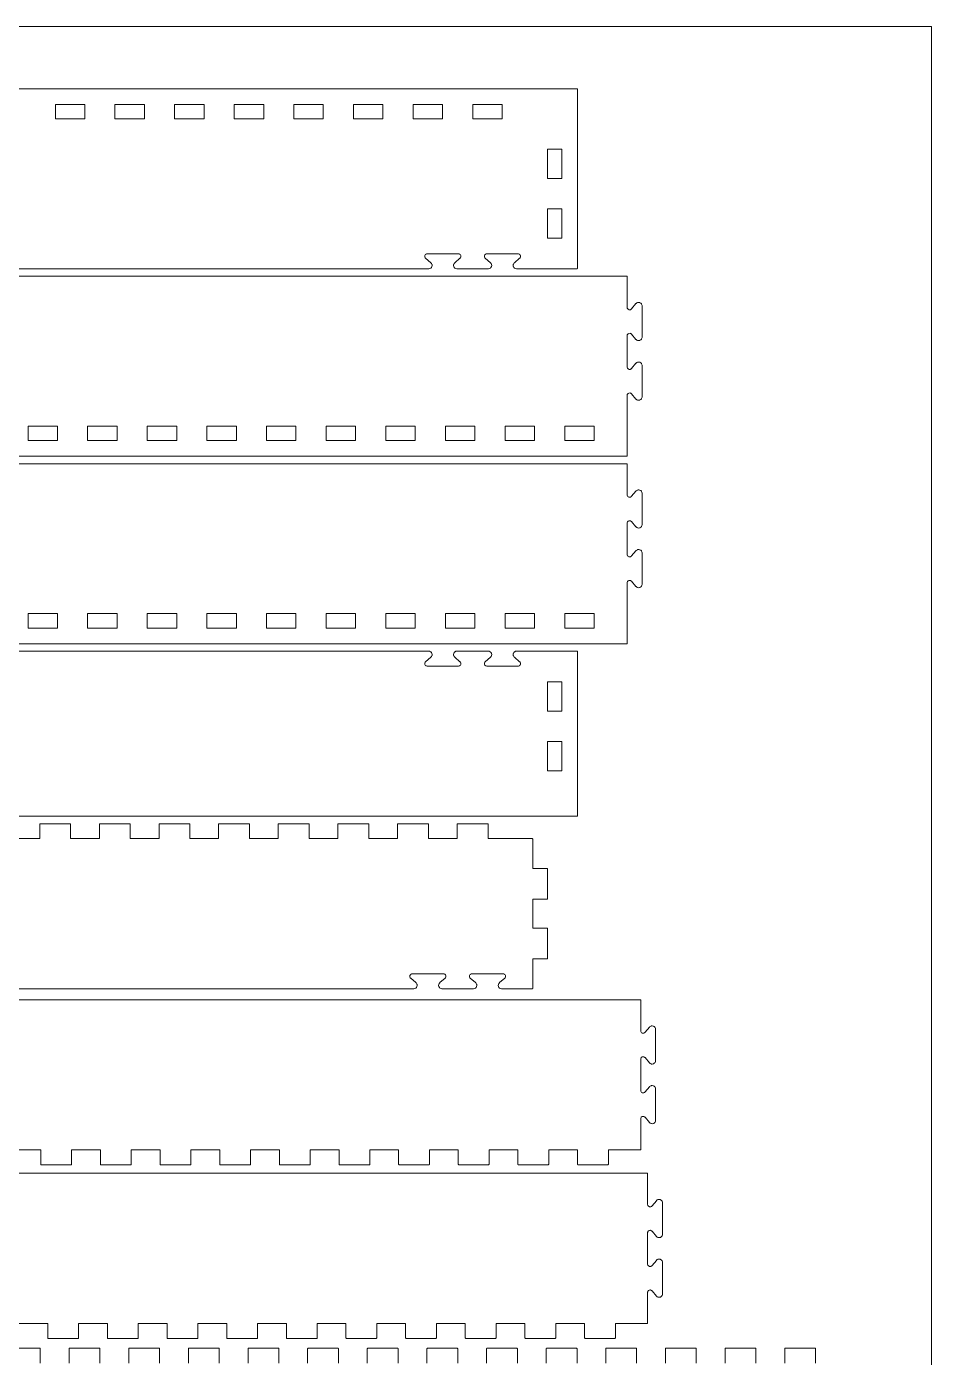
# Model space of a CAD drawing. Header units: millimetres. Extents: x -277 to 488, y -615 to 318.
# Drawn here: x 305.6 to 487.6, y -2.7 to 265 of the extents above; entities that cross this region are included whole.
import ezdxf

# ---------------------------------------------------------------- set-up
doc = ezdxf.new("R2010")
doc.units = ezdxf.units.MM
doc.header["$MEASUREMENT"] = 0
doc.layers.add('Layer 1', color=7, linetype='Continuous')

# ---------------------------------------------------------------- blocks, each defined once
blk = doc.blocks.new('block 49')
at = {"layer": 'Layer 1', "lineweight": 0}
for points in [[(464.34, -3.81), (464.34, -0.91), (464.34, -0.89), (464.31, -0.84), (464.25, -0.81), (464.23, -0.81), (458.23, -0.81), (458.22, -0.81), (458.16, -0.84), (458.14, -0.89), (458.14, -0.91), (458.14, -3.81)], [(452.34, -3.81), (452.34, -0.91), (452.34, -0.89), (452.31, -0.84), (452.25, -0.81), (452.24, -0.81), (446.24, -0.81), (446.22, -0.81), (446.17, -0.84), (446.14, -0.89), (446.14, -0.91), (446.14, -3.81)], [(440.34, -3.81), (440.34, -0.91), (440.34, -0.89), (440.31, -0.84), (440.25, -0.81), (440.24, -0.81), (434.24, -0.81), (434.22, -0.81), (434.16, -0.84), (434.14, -0.89), (434.14, -0.91), (434.14, -3.81)], [(428.34, -3.81), (428.34, -0.91), (428.34, -0.89), (428.31, -0.84), (428.25, -0.81), (428.24, -0.81), (422.24, -0.81), (422.22, -0.81), (422.16, -0.84), (422.14, -0.89), (422.14, -0.91), (422.14, -3.81)], [(416.34, -3.81), (416.34, -0.91), (416.34, -0.89), (416.31, -0.84), (416.25, -0.81), (416.24, -0.81), (410.24, -0.81), (410.22, -0.81), (410.17, -0.84), (410.14, -0.89), (410.14, -0.91), (410.14, -3.81)], [(404.34, -3.81), (404.34, -0.91), (404.34, -0.89), (404.31, -0.84), (404.25, -0.81), (404.24, -0.81), (398.24, -0.81), (398.22, -0.81), (398.17, -0.84), (398.14, -0.89), (398.14, -0.91), (398.14, -3.81)], [(392.34, -3.81), (392.34, -0.91), (392.34, -0.89), (392.31, -0.84), (392.25, -0.81), (392.24, -0.81), (386.24, -0.81), (386.22, -0.81), (386.16, -0.84), (386.14, -0.89), (386.14, -0.91), (386.14, -3.81)], [(380.34, -3.81), (380.34, -0.91), (380.34, -0.89), (380.31, -0.84), (380.25, -0.81), (380.24, -0.81), (374.24, -0.81), (374.22, -0.81), (374.17, -0.84), (374.14, -0.89), (374.14, -0.91), (374.14, -3.81)], [(368.34, -3.81), (368.34, -0.91), (368.34, -0.89), (368.31, -0.84), (368.25, -0.81), (368.24, -0.81), (362.24, -0.81), (362.22, -0.81), (362.16, -0.84), (362.13, -0.89), (362.13, -0.91), (362.13, -3.81)], [(356.34, -3.81), (356.34, -0.91), (356.34, -0.89), (356.31, -0.84), (356.25, -0.81), (356.24, -0.81), (350.24, -0.81), (350.22, -0.81), (350.16, -0.84), (350.14, -0.89), (350.14, -0.91), (350.14, -3.81)], [(344.33, -3.81), (344.33, -0.91), (344.33, -0.89), (344.31, -0.84), (344.25, -0.81), (344.24, -0.81), (338.24, -0.81), (338.22, -0.81), (338.17, -0.84), (338.14, -0.89), (338.14, -0.91), (338.14, -3.81)], [(332.34, -3.81), (332.34, -0.91), (332.34, -0.89), (332.31, -0.84), (332.25, -0.81), (332.24, -0.81), (326.24, -0.81), (326.22, -0.81), (326.16, -0.84), (326.13, -0.89), (326.13, -0.91), (326.13, -3.81)], [(320.34, -3.81), (320.34, -0.91), (320.34, -0.89), (320.31, -0.84), (320.25, -0.81), (320.24, -0.81), (314.24, -0.81), (314.22, -0.81), (314.16, -0.84), (314.14, -0.89), (314.14, -0.91), (314.14, -3.81)], [(308.33, -3.81), (308.33, -0.91), (308.33, -0.89), (308.31, -0.84), (308.25, -0.81), (308.24, -0.81), (302.24, -0.81)]]:
    blk.add_lwpolyline(points, dxfattribs=at)
blk = doc.blocks.new('block 298')
at = {"layer": 'Layer 1', "lineweight": 0}
blk.add_lwpolyline([(149.33, 71.48), (377.33, 71.48), (383.47, 71.48), (383.52, 71.48), (383.68, 71.51), (383.84, 71.58), (383.87, 71.61), (383.9, 71.63), (384.03, 71.75), (384.12, 71.91), (384.13, 71.94), (384.14, 71.97), (384.17, 72.15), (384.16, 72.33), (384.15, 72.36), (384.14, 72.4), (384.06, 72.55), (383.95, 72.69), (383.92, 72.72), (382.87, 73.6), (382.85, 73.61), (382.77, 73.71), (382.72, 73.83), (382.71, 73.85), (382.7, 73.87), (382.71, 74.13), (382.72, 74.15), (382.73, 74.17), (382.8, 74.28), (382.89, 74.38), (382.91, 74.39), (382.93, 74.4), (383.04, 74.46), (383.16, 74.48), (383.19, 74.48), (389.47, 74.48), (389.51, 74.48), (389.62, 74.46), (389.74, 74.4), (389.76, 74.39), (389.78, 74.38), (389.87, 74.28), (389.93, 74.17), (389.94, 74.15), (389.95, 74.13), (389.96, 73.87), (389.96, 73.85), (389.95, 73.83), (389.89, 73.71), (389.81, 73.61), (389.79, 73.6), (388.74, 72.72), (388.72, 72.69), (388.6, 72.55), (388.53, 72.4), (388.52, 72.36), (388.51, 72.33), (388.49, 72.15), (388.52, 71.97), (388.54, 71.94), (388.55, 71.91), (388.64, 71.75), (388.76, 71.63), (388.79, 71.61), (388.82, 71.58), (388.98, 71.51), (389.14, 71.48), (389.19, 71.48), (395.47, 71.48), (395.52, 71.48), (395.68, 71.51), (395.84, 71.58), (395.87, 71.61), (395.9, 71.63), (396.03, 71.75), (396.12, 71.91), (396.13, 71.94), (396.14, 71.97), (396.17, 72.15), (396.16, 72.33), (396.15, 72.36), (396.14, 72.4), (396.06, 72.55), (395.95, 72.69), (395.92, 72.72), (394.87, 73.6), (394.85, 73.61), (394.77, 73.71), (394.72, 73.83), (394.71, 73.85), (394.7, 73.87), (394.71, 74.13), (394.72, 74.15), (394.73, 74.17), (394.8, 74.28), (394.89, 74.38), (394.91, 74.39), (394.93, 74.4), (395.04, 74.46), (395.16, 74.48), (395.19, 74.48), (401.47, 74.48), (401.51, 74.48), (401.62, 74.46), (401.74, 74.4), (401.76, 74.39), (401.78, 74.38), (401.87, 74.28), (401.93, 74.17), (401.94, 74.15), (401.95, 74.13), (401.96, 73.87), (401.96, 73.85), (401.95, 73.83), (401.89, 73.71), (401.81, 73.61), (401.79, 73.6), (400.74, 72.72), (400.72, 72.69), (400.6, 72.55), (400.53, 72.4), (400.52, 72.36), (400.51, 72.33), (400.49, 72.15), (400.52, 71.97), (400.54, 71.94), (400.55, 71.91), (400.64, 71.75), (400.76, 71.63), (400.79, 71.61), (400.82, 71.58), (400.98, 71.51), (401.14, 71.48), (401.19, 71.48), (407.33, 71.48), (407.35, 71.48), (407.4, 71.51), (407.43, 71.56), (407.43, 71.58), (407.43, 77.48), (410.33, 77.48), (410.35, 77.48), (410.4, 77.51), (410.43, 77.56), (410.43, 77.58), (410.43, 83.58), (410.43, 83.6), (410.4, 83.65), (410.35, 83.68), (410.33, 83.68), (407.43, 83.68), (407.43, 89.48), (410.33, 89.48), (410.35, 89.48), (410.4, 89.51), (410.43, 89.56), (410.43, 89.58), (410.43, 95.58), (410.43, 95.6), (410.4, 95.65), (410.35, 95.68), (410.33, 95.68), (407.43, 95.68), (407.43, 101.58), (407.43, 101.6), (407.4, 101.65), (407.35, 101.68), (407.33, 101.68), (398.43, 101.68), (398.43, 104.58), (398.43, 104.6), (398.4, 104.65), (398.35, 104.68), (398.33, 104.68), (392.33, 104.68), (392.32, 104.68), (392.26, 104.65), (392.23, 104.6), (392.23, 104.58), (392.23, 101.68), (386.43, 101.68), (386.43, 104.58), (386.43, 104.6), (386.4, 104.65), (386.35, 104.68), (386.33, 104.68), (380.33, 104.68), (380.32, 104.68), (380.26, 104.65), (380.23, 104.6), (380.23, 104.58), (380.23, 101.68), (374.43, 101.68), (374.43, 104.58), (374.43, 104.6), (374.4, 104.65), (374.35, 104.68), (374.33, 104.68), (368.33, 104.68), (368.32, 104.68), (368.26, 104.65), (368.23, 104.6), (368.23, 104.58), (368.23, 101.68), (362.43, 101.68), (362.43, 104.58), (362.43, 104.6), (362.4, 104.65), (362.35, 104.68), (362.33, 104.68), (356.33, 104.68), (356.32, 104.68), (356.26, 104.65), (356.23, 104.6), (356.23, 104.58), (356.23, 101.68), (350.43, 101.68), (350.43, 104.58), (350.43, 104.6), (350.4, 104.65), (350.35, 104.68), (350.33, 104.68), (344.33, 104.68), (344.32, 104.68), (344.26, 104.65), (344.23, 104.6), (344.23, 104.58), (344.23, 101.68), (338.43, 101.68), (338.43, 104.58), (338.43, 104.6), (338.4, 104.65), (338.35, 104.68), (338.33, 104.68), (332.33, 104.68), (332.32, 104.68), (332.26, 104.65), (332.23, 104.6), (332.23, 104.58), (332.23, 101.68), (326.43, 101.68), (326.43, 104.58), (326.43, 104.6), (326.4, 104.65), (326.35, 104.68), (326.33, 104.68), (320.33, 104.68), (320.32, 104.68), (320.26, 104.65), (320.23, 104.6), (320.23, 104.58), (320.23, 101.68), (314.43, 101.68), (314.43, 104.58), (314.43, 104.6), (314.4, 104.65), (314.35, 104.68), (314.33, 104.68), (308.33, 104.68), (308.32, 104.68), (308.26, 104.65), (308.23, 104.6), (308.23, 104.58), (308.23, 101.68), (302.43, 101.68)], dxfattribs=at)
blk = doc.blocks.new('block 299')
at = {"layer": 'Layer 1', "lineweight": 0}
blk.add_lwpolyline([(122.33, 106.18), (410.33, 106.18), (416.33, 106.18), (416.35, 106.18), (416.4, 106.21), (416.43, 106.26), (416.43, 106.28), (416.43, 109.28), (416.43, 139.28), (416.43, 139.3), (416.4, 139.35), (416.35, 139.38), (416.33, 139.38), (410.33, 139.38), (404.19, 139.38), (404.14, 139.38), (403.98, 139.35), (403.82, 139.27), (403.79, 139.25), (403.76, 139.23), (403.64, 139.11), (403.55, 138.95), (403.54, 138.92), (403.52, 138.89), (403.49, 138.71), (403.51, 138.54), (403.52, 138.5), (403.53, 138.46), (403.6, 138.31), (403.72, 138.17), (403.74, 138.14), (404.79, 137.26), (404.81, 137.25), (404.89, 137.15), (404.95, 137.04), (404.96, 137.01), (404.96, 136.99), (404.95, 136.73), (404.94, 136.71), (404.93, 136.69), (404.87, 136.58), (404.78, 136.49), (404.76, 136.47), (404.74, 136.46), (404.54, 136.38), (404.47, 136.38), (398.19, 136.38), (398.16, 136.38), (398.04, 136.4), (397.93, 136.46), (397.91, 136.47), (397.89, 136.49), (397.8, 136.58), (397.73, 136.69), (397.72, 136.71), (397.71, 136.73), (397.7, 136.99), (397.71, 137.01), (397.72, 137.04), (397.77, 137.15), (397.85, 137.25), (397.87, 137.26), (398.92, 138.14), (398.95, 138.17), (399.06, 138.31), (399.14, 138.46), (399.15, 138.5), (399.16, 138.54), (399.17, 138.71), (399.14, 138.89), (399.13, 138.92), (399.12, 138.95), (399.03, 139.11), (398.9, 139.23), (398.87, 139.25), (398.84, 139.27), (398.68, 139.35), (398.52, 139.38), (398.47, 139.38), (392.19, 139.38), (392.14, 139.38), (391.98, 139.35), (391.82, 139.27), (391.79, 139.25), (391.76, 139.23), (391.64, 139.11), (391.55, 138.95), (391.54, 138.92), (391.52, 138.89), (391.49, 138.71), (391.51, 138.54), (391.52, 138.5), (391.53, 138.46), (391.6, 138.31), (391.72, 138.17), (391.74, 138.14), (392.79, 137.26), (392.81, 137.25), (392.89, 137.15), (392.95, 137.04), (392.96, 137.01), (392.96, 136.99), (392.95, 136.73), (392.94, 136.71), (392.93, 136.69), (392.87, 136.58), (392.78, 136.49), (392.76, 136.47), (392.74, 136.46), (392.62, 136.4), (392.51, 136.38), (392.47, 136.38), (386.19, 136.38), (386.16, 136.38), (386.04, 136.4), (385.93, 136.46), (385.91, 136.47), (385.89, 136.49), (385.8, 136.58), (385.73, 136.69), (385.72, 136.71), (385.71, 136.73), (385.7, 136.99), (385.71, 137.01), (385.72, 137.04), (385.77, 137.15), (385.85, 137.25), (385.87, 137.26), (386.92, 138.14), (386.95, 138.17), (387.06, 138.31), (387.14, 138.46), (387.15, 138.5), (387.16, 138.54), (387.17, 138.71), (387.14, 138.89), (387.13, 138.92), (387.12, 138.95), (387.03, 139.11), (386.9, 139.23), (386.87, 139.25), (386.84, 139.27), (386.68, 139.35), (386.52, 139.38), (386.47, 139.38), (380.33, 139.38), (152.33, 139.38)], dxfattribs=at)
blk = doc.blocks.new('block 300')
at = {"layer": 'Layer 1', "lineweight": 0}
blk.add_lwpolyline([(413.29, 118.28), (413.29, 115.32), (410.37, 115.32), (410.37, 121.24), (413.29, 121.24), (413.29, 118.28)], dxfattribs=at)
blk = doc.blocks.new('block 301')
at = {"layer": 'Layer 1', "lineweight": 0}
blk.add_lwpolyline([(413.29, 130.28), (413.29, 127.32), (410.37, 127.32), (410.37, 133.24), (413.29, 133.24), (413.29, 130.28)], dxfattribs=at)
blk = doc.blocks.new('block 319')
at = {"layer": 'Layer 1', "lineweight": 0}
blk.add_lwpolyline([(308.83, 144.02), (305.87, 144.02), (305.87, 146.94), (311.79, 146.94), (311.79, 144.02), (308.83, 144.02)], dxfattribs=at)
blk = doc.blocks.new('block 320')
at = {"layer": 'Layer 1', "lineweight": 0}
blk.add_lwpolyline([(320.83, 144.02), (317.87, 144.02), (317.87, 146.94), (323.79, 146.94), (323.79, 144.02), (320.83, 144.02)], dxfattribs=at)
blk = doc.blocks.new('block 321')
at = {"layer": 'Layer 1', "lineweight": 0}
blk.add_lwpolyline([(332.83, 144.02), (329.87, 144.02), (329.87, 146.94), (335.79, 146.94), (335.79, 144.02), (332.83, 144.02)], dxfattribs=at)
blk = doc.blocks.new('block 322')
at = {"layer": 'Layer 1', "lineweight": 0}
blk.add_lwpolyline([(344.83, 144.02), (341.87, 144.02), (341.87, 146.94), (347.79, 146.94), (347.79, 144.02), (344.83, 144.02)], dxfattribs=at)
blk = doc.blocks.new('block 323')
at = {"layer": 'Layer 1', "lineweight": 0}
blk.add_lwpolyline([(356.83, 144.02), (353.87, 144.02), (353.87, 146.94), (359.79, 146.94), (359.79, 144.02), (356.83, 144.02)], dxfattribs=at)
blk = doc.blocks.new('block 324')
at = {"layer": 'Layer 1', "lineweight": 0}
blk.add_lwpolyline([(368.83, 144.02), (365.87, 144.02), (365.87, 146.94), (371.79, 146.94), (371.79, 144.02), (368.83, 144.02)], dxfattribs=at)
blk = doc.blocks.new('block 325')
at = {"layer": 'Layer 1', "lineweight": 0}
blk.add_lwpolyline([(380.83, 144.02), (377.87, 144.02), (377.87, 146.94), (383.79, 146.94), (383.79, 144.02), (380.83, 144.02)], dxfattribs=at)
blk = doc.blocks.new('block 326')
at = {"layer": 'Layer 1', "lineweight": 0}
blk.add_lwpolyline([(392.83, 144.02), (389.87, 144.02), (389.87, 146.94), (395.79, 146.94), (395.79, 144.02), (392.83, 144.02)], dxfattribs=at)
blk = doc.blocks.new('block 327')
at = {"layer": 'Layer 1', "lineweight": 0}
blk.add_lwpolyline([(404.83, 144.02), (401.87, 144.02), (401.87, 146.94), (407.79, 146.94), (407.79, 144.02), (404.83, 144.02)], dxfattribs=at)
blk = doc.blocks.new('block 328')
at = {"layer": 'Layer 1', "lineweight": 0}
blk.add_lwpolyline([(416.83, 144.02), (413.87, 144.02), (413.87, 146.94), (419.79, 146.94), (419.79, 144.02), (416.83, 144.02)], dxfattribs=at)
blk = doc.blocks.new('block 329')
at = {"layer": 'Layer 1', "lineweight": 0}
blk.add_lwpolyline([(119.33, 140.88), (426.33, 140.88), (426.35, 140.88), (426.4, 140.91), (426.43, 140.96), (426.43, 140.98), (426.43, 146.98), (426.43, 153.12), (426.43, 153.19), (426.51, 153.38), (426.52, 153.4), (426.54, 153.43), (426.63, 153.52), (426.74, 153.58), (426.76, 153.59), (426.79, 153.6), (427.04, 153.61), (427.06, 153.6), (427.09, 153.6), (427.2, 153.54), (427.3, 153.46), (427.32, 153.44), (428.2, 152.39), (428.22, 152.36), (428.36, 152.25), (428.52, 152.17), (428.55, 152.16), (428.59, 152.16), (428.76, 152.14), (428.94, 152.17), (428.97, 152.18), (429.01, 152.19), (429.16, 152.29), (429.29, 152.41), (429.31, 152.44), (429.33, 152.47), (429.4, 152.63), (429.43, 152.79), (429.43, 152.84), (429.43, 159.12), (429.43, 159.17), (429.4, 159.33), (429.33, 159.49), (429.31, 159.52), (429.29, 159.55), (429.16, 159.68), (429.01, 159.77), (428.97, 159.78), (428.94, 159.79), (428.76, 159.82), (428.59, 159.8), (428.55, 159.8), (428.52, 159.79), (428.36, 159.71), (428.22, 159.6), (428.2, 159.57), (427.32, 158.52), (427.3, 158.5), (427.2, 158.42), (427.09, 158.36), (427.06, 158.36), (427.04, 158.35), (426.79, 158.36), (426.76, 158.37), (426.74, 158.38), (426.63, 158.45), (426.54, 158.53), (426.52, 158.56), (426.51, 158.58), (426.46, 158.69), (426.43, 158.8), (426.43, 158.84), (426.43, 165.12), (426.43, 165.19), (426.51, 165.38), (426.52, 165.41), (426.54, 165.43), (426.63, 165.52), (426.74, 165.58), (426.76, 165.59), (426.79, 165.6), (427.04, 165.61), (427.06, 165.6), (427.09, 165.6), (427.2, 165.54), (427.3, 165.46), (427.32, 165.44), (428.2, 164.39), (428.22, 164.37), (428.36, 164.25), (428.52, 164.17), (428.55, 164.16), (428.59, 164.16), (428.76, 164.14), (428.94, 164.17), (428.97, 164.18), (429.01, 164.2), (429.16, 164.29), (429.29, 164.41), (429.31, 164.44), (429.33, 164.47), (429.4, 164.63), (429.43, 164.79), (429.43, 164.84), (429.43, 171.12), (429.43, 171.17), (429.4, 171.33), (429.33, 171.49), (429.31, 171.52), (429.29, 171.55), (429.16, 171.68), (429.01, 171.77), (428.97, 171.78), (428.94, 171.79), (428.76, 171.82), (428.59, 171.81), (428.55, 171.79), (428.52, 171.79), (428.36, 171.71), (428.22, 171.6), (428.2, 171.57), (427.32, 170.52), (427.3, 170.5), (427.2, 170.42), (427.09, 170.37), (427.06, 170.36), (427.04, 170.35), (426.79, 170.36), (426.76, 170.37), (426.74, 170.38), (426.63, 170.44), (426.54, 170.53), (426.52, 170.55), (426.51, 170.57), (426.46, 170.69), (426.43, 170.8), (426.43, 170.84), (426.43, 176.98), (426.43, 177), (426.4, 177.05), (426.35, 177.08), (426.33, 177.08), (119.33, 177.08)], dxfattribs=at)
blk = doc.blocks.new('block 345')
at = {"layer": 'Layer 1', "lineweight": 0}
blk.add_lwpolyline([(308.83, 181.72), (305.87, 181.72), (305.87, 184.64), (311.79, 184.64), (311.79, 181.72), (308.83, 181.72)], dxfattribs=at)
blk = doc.blocks.new('block 346')
at = {"layer": 'Layer 1', "lineweight": 0}
blk.add_lwpolyline([(320.83, 181.72), (317.87, 181.72), (317.87, 184.64), (323.79, 184.64), (323.79, 181.72), (320.83, 181.72)], dxfattribs=at)
blk = doc.blocks.new('block 347')
at = {"layer": 'Layer 1', "lineweight": 0}
blk.add_lwpolyline([(332.83, 181.72), (329.87, 181.72), (329.87, 184.64), (335.79, 184.64), (335.79, 181.72), (332.83, 181.72)], dxfattribs=at)
blk = doc.blocks.new('block 348')
at = {"layer": 'Layer 1', "lineweight": 0}
blk.add_lwpolyline([(344.83, 181.72), (341.87, 181.72), (341.87, 184.64), (347.79, 184.64), (347.79, 181.72), (344.83, 181.72)], dxfattribs=at)
blk = doc.blocks.new('block 349')
at = {"layer": 'Layer 1', "lineweight": 0}
blk.add_lwpolyline([(356.83, 181.72), (353.87, 181.72), (353.87, 184.64), (359.79, 184.64), (359.79, 181.72), (356.83, 181.72)], dxfattribs=at)
blk = doc.blocks.new('block 350')
at = {"layer": 'Layer 1', "lineweight": 0}
blk.add_lwpolyline([(368.83, 181.72), (365.87, 181.72), (365.87, 184.64), (371.79, 184.64), (371.79, 181.72), (368.83, 181.72)], dxfattribs=at)
blk = doc.blocks.new('block 351')
at = {"layer": 'Layer 1', "lineweight": 0}
blk.add_lwpolyline([(380.83, 181.72), (377.87, 181.72), (377.87, 184.64), (383.79, 184.64), (383.79, 181.72), (380.83, 181.72)], dxfattribs=at)
blk = doc.blocks.new('block 352')
at = {"layer": 'Layer 1', "lineweight": 0}
blk.add_lwpolyline([(392.83, 181.72), (389.87, 181.72), (389.87, 184.64), (395.79, 184.64), (395.79, 181.72), (392.83, 181.72)], dxfattribs=at)
blk = doc.blocks.new('block 353')
at = {"layer": 'Layer 1', "lineweight": 0}
blk.add_lwpolyline([(404.83, 181.72), (401.87, 181.72), (401.87, 184.64), (407.79, 184.64), (407.79, 181.72), (404.83, 181.72)], dxfattribs=at)
blk = doc.blocks.new('block 354')
at = {"layer": 'Layer 1', "lineweight": 0}
blk.add_lwpolyline([(416.83, 181.72), (413.87, 181.72), (413.87, 184.64), (419.79, 184.64), (419.79, 181.72), (416.83, 181.72)], dxfattribs=at)
blk = doc.blocks.new('block 355')
at = {"layer": 'Layer 1', "lineweight": 0}
blk.add_lwpolyline([(119.33, 178.58), (426.33, 178.58), (426.35, 178.58), (426.4, 178.61), (426.43, 178.66), (426.43, 178.68), (426.43, 184.68), (426.43, 190.82), (426.43, 190.86), (426.46, 190.97), (426.51, 191.08), (426.52, 191.11), (426.54, 191.13), (426.63, 191.22), (426.74, 191.28), (426.76, 191.29), (426.79, 191.3), (427.04, 191.31), (427.06, 191.3), (427.09, 191.3), (427.2, 191.24), (427.3, 191.16), (427.32, 191.14), (428.2, 190.09), (428.22, 190.07), (428.36, 189.95), (428.52, 189.87), (428.55, 189.86), (428.59, 189.86), (428.76, 189.84), (428.94, 189.87), (428.97, 189.88), (429.01, 189.9), (429.16, 189.98), (429.29, 190.11), (429.31, 190.14), (429.33, 190.17), (429.4, 190.33), (429.43, 190.49), (429.43, 190.54), (429.43, 196.82), (429.43, 196.87), (429.4, 197.03), (429.33, 197.19), (429.31, 197.22), (429.29, 197.25), (429.16, 197.37), (429.01, 197.47), (428.97, 197.48), (428.94, 197.49), (428.76, 197.52), (428.59, 197.51), (428.55, 197.49), (428.52, 197.49), (428.36, 197.41), (428.22, 197.3), (428.2, 197.27), (427.32, 196.22), (427.3, 196.2), (427.2, 196.12), (427.09, 196.07), (427.06, 196.06), (427.04, 196.05), (426.79, 196.06), (426.76, 196.07), (426.74, 196.08), (426.63, 196.14), (426.54, 196.23), (426.52, 196.25), (426.51, 196.28), (426.43, 196.48), (426.43, 196.54), (426.43, 202.82), (426.43, 202.86), (426.46, 202.97), (426.51, 203.09), (426.52, 203.11), (426.54, 203.13), (426.63, 203.22), (426.74, 203.28), (426.76, 203.29), (426.79, 203.3), (427.04, 203.31), (427.06, 203.3), (427.09, 203.29), (427.2, 203.24), (427.3, 203.16), (427.32, 203.14), (428.2, 202.09), (428.22, 202.06), (428.36, 201.95), (428.52, 201.87), (428.55, 201.87), (428.59, 201.86), (428.76, 201.84), (428.94, 201.87), (428.97, 201.88), (429.01, 201.9), (429.16, 201.99), (429.29, 202.11), (429.31, 202.14), (429.33, 202.17), (429.4, 202.33), (429.43, 202.49), (429.43, 202.54), (429.43, 208.82), (429.43, 208.87), (429.4, 209.03), (429.33, 209.19), (429.31, 209.22), (429.29, 209.25), (429.16, 209.38), (429.01, 209.46), (428.97, 209.48), (428.94, 209.49), (428.76, 209.52), (428.59, 209.51), (428.55, 209.5), (428.52, 209.49), (428.36, 209.41), (428.22, 209.3), (428.2, 209.27), (427.32, 208.22), (427.3, 208.2), (427.2, 208.12), (427.09, 208.06), (427.06, 208.06), (427.04, 208.05), (426.79, 208.06), (426.76, 208.07), (426.74, 208.08), (426.63, 208.15), (426.54, 208.23), (426.52, 208.25), (426.51, 208.28), (426.46, 208.39), (426.43, 208.51), (426.43, 208.54), (426.43, 214.68), (426.43, 214.7), (426.4, 214.75), (426.35, 214.78), (426.33, 214.78), (119.33, 214.78)], dxfattribs=at)
blk = doc.blocks.new('block 356')
at = {"layer": 'Layer 1', "lineweight": 0}
blk.add_lwpolyline([(152.33, 216.28), (380.33, 216.28), (386.47, 216.28), (386.52, 216.28), (386.68, 216.31), (386.84, 216.39), (386.87, 216.41), (386.9, 216.43), (387.03, 216.56), (387.12, 216.71), (387.13, 216.74), (387.14, 216.77), (387.17, 216.95), (387.16, 217.13), (387.15, 217.16), (387.14, 217.2), (387.06, 217.36), (386.95, 217.49), (386.92, 217.51), (385.87, 218.4), (385.85, 218.41), (385.77, 218.51), (385.72, 218.63), (385.71, 218.65), (385.7, 218.68), (385.71, 218.93), (385.72, 218.95), (385.73, 218.98), (385.8, 219.08), (385.89, 219.18), (385.91, 219.19), (385.93, 219.2), (386.04, 219.26), (386.16, 219.28), (386.19, 219.28), (392.47, 219.28), (392.51, 219.28), (392.62, 219.26), (392.74, 219.2), (392.76, 219.19), (392.78, 219.18), (392.87, 219.08), (392.93, 218.98), (392.94, 218.95), (392.95, 218.93), (392.96, 218.68), (392.96, 218.65), (392.95, 218.63), (392.89, 218.51), (392.81, 218.41), (392.79, 218.4), (391.74, 217.51), (391.72, 217.49), (391.6, 217.36), (391.53, 217.2), (391.52, 217.16), (391.51, 217.13), (391.49, 216.95), (391.52, 216.77), (391.54, 216.74), (391.55, 216.71), (391.64, 216.56), (391.76, 216.43), (391.79, 216.41), (391.82, 216.39), (391.98, 216.31), (392.14, 216.28), (392.19, 216.28), (398.47, 216.28), (398.52, 216.28), (398.68, 216.31), (398.84, 216.39), (398.87, 216.41), (398.9, 216.43), (399.03, 216.56), (399.12, 216.71), (399.13, 216.74), (399.14, 216.77), (399.17, 216.95), (399.16, 217.13), (399.15, 217.16), (399.14, 217.2), (399.06, 217.36), (398.95, 217.49), (398.92, 217.51), (397.87, 218.4), (397.85, 218.41), (397.77, 218.51), (397.72, 218.63), (397.71, 218.65), (397.7, 218.68), (397.71, 218.93), (397.72, 218.95), (397.73, 218.98), (397.8, 219.08), (397.89, 219.18), (397.91, 219.19), (397.93, 219.2), (398.04, 219.26), (398.16, 219.28), (398.19, 219.28), (404.47, 219.28), (404.54, 219.28), (404.74, 219.2), (404.76, 219.19), (404.78, 219.18), (404.87, 219.08), (404.93, 218.98), (404.94, 218.95), (404.95, 218.93), (404.96, 218.68), (404.96, 218.65), (404.95, 218.63), (404.89, 218.51), (404.81, 218.41), (404.79, 218.4), (403.74, 217.51), (403.72, 217.49), (403.6, 217.36), (403.53, 217.2), (403.52, 217.16), (403.51, 217.13), (403.49, 216.95), (403.52, 216.77), (403.54, 216.74), (403.55, 216.71), (403.64, 216.56), (403.76, 216.43), (403.79, 216.41), (403.82, 216.39), (403.98, 216.31), (404.14, 216.28), (404.19, 216.28), (410.33, 216.28), (416.33, 216.28), (416.35, 216.28), (416.4, 216.31), (416.43, 216.36), (416.43, 216.38), (416.43, 246.38), (416.43, 252.38), (416.43, 252.4), (416.4, 252.45), (416.35, 252.48), (416.33, 252.48), (410.33, 252.48), (122.33, 252.48)], dxfattribs=at)
blk = doc.blocks.new('block 357')
at = {"layer": 'Layer 1', "lineweight": 0}
blk.add_lwpolyline([(413.29, 225.38), (413.29, 222.42), (410.37, 222.42), (410.37, 228.34), (413.29, 228.34), (413.29, 225.38)], dxfattribs=at)
blk = doc.blocks.new('block 358')
at = {"layer": 'Layer 1', "lineweight": 0}
blk.add_lwpolyline([(413.29, 237.38), (413.29, 234.42), (410.37, 234.42), (410.37, 240.34), (413.29, 240.34), (413.29, 237.38)], dxfattribs=at)
blk = doc.blocks.new('block 359')
at = {"layer": 'Layer 1', "lineweight": 0}
blk.add_lwpolyline([(398.33, 249.34), (401.29, 249.34), (401.29, 246.42), (395.37, 246.42), (395.37, 249.34), (398.33, 249.34)], dxfattribs=at)
blk = doc.blocks.new('block 360')
at = {"layer": 'Layer 1', "lineweight": 0}
blk.add_lwpolyline([(386.33, 249.34), (389.29, 249.34), (389.29, 246.42), (383.37, 246.42), (383.37, 249.34), (386.33, 249.34)], dxfattribs=at)
blk = doc.blocks.new('block 361')
at = {"layer": 'Layer 1', "lineweight": 0}
blk.add_lwpolyline([(374.33, 249.34), (377.29, 249.34), (377.29, 246.42), (371.37, 246.42), (371.37, 249.34), (374.33, 249.34)], dxfattribs=at)
blk = doc.blocks.new('block 362')
at = {"layer": 'Layer 1', "lineweight": 0}
blk.add_lwpolyline([(362.33, 249.34), (365.29, 249.34), (365.29, 246.42), (359.37, 246.42), (359.37, 249.34), (362.33, 249.34)], dxfattribs=at)
blk = doc.blocks.new('block 363')
at = {"layer": 'Layer 1', "lineweight": 0}
blk.add_lwpolyline([(350.33, 249.34), (353.29, 249.34), (353.29, 246.42), (347.37, 246.42), (347.37, 249.34), (350.33, 249.34)], dxfattribs=at)
blk = doc.blocks.new('block 364')
at = {"layer": 'Layer 1', "lineweight": 0}
blk.add_lwpolyline([(338.33, 249.34), (341.29, 249.34), (341.29, 246.42), (335.37, 246.42), (335.37, 249.34), (338.33, 249.34)], dxfattribs=at)
blk = doc.blocks.new('block 365')
at = {"layer": 'Layer 1', "lineweight": 0}
blk.add_lwpolyline([(326.33, 249.34), (329.29, 249.34), (329.29, 246.42), (323.37, 246.42), (323.37, 249.34), (326.33, 249.34)], dxfattribs=at)
blk = doc.blocks.new('block 366')
at = {"layer": 'Layer 1', "lineweight": 0}
blk.add_lwpolyline([(314.33, 249.34), (317.29, 249.34), (317.29, 246.42), (311.37, 246.42), (311.37, 249.34), (314.33, 249.34)], dxfattribs=at)
blk = doc.blocks.new('block 385')
at = {"layer": 'Layer 1', "lineweight": 0}
blk.add_lwpolyline([(302.65, 39.08), (308.45, 39.08), (308.45, 36.18), (308.45, 36.16), (308.48, 36.11), (308.53, 36.08), (308.55, 36.08), (314.55, 36.08), (314.56, 36.08), (314.62, 36.11), (314.65, 36.16), (314.65, 36.18), (314.65, 39.08), (320.45, 39.08), (320.45, 36.18), (320.45, 36.16), (320.48, 36.11), (320.53, 36.08), (320.55, 36.08), (326.55, 36.08), (326.56, 36.08), (326.62, 36.11), (326.65, 36.16), (326.65, 36.18), (326.65, 39.08), (332.45, 39.08), (332.45, 36.18), (332.45, 36.16), (332.47, 36.11), (332.53, 36.08), (332.55, 36.08), (338.55, 36.08), (338.56, 36.08), (338.62, 36.11), (338.65, 36.16), (338.65, 36.18), (338.65, 39.08), (344.45, 39.08), (344.45, 36.18), (344.45, 36.16), (344.47, 36.11), (344.53, 36.08), (344.55, 36.08), (350.55, 36.08), (350.56, 36.08), (350.62, 36.11), (350.65, 36.16), (350.65, 36.18), (350.65, 39.08), (356.45, 39.08), (356.45, 36.18), (356.45, 36.16), (356.47, 36.11), (356.53, 36.08), (356.55, 36.08), (362.55, 36.08), (362.56, 36.08), (362.62, 36.11), (362.65, 36.16), (362.65, 36.18), (362.65, 39.08), (368.45, 39.08), (368.45, 36.18), (368.45, 36.16), (368.48, 36.11), (368.53, 36.08), (368.55, 36.08), (374.55, 36.08), (374.56, 36.08), (374.62, 36.11), (374.65, 36.16), (374.65, 36.18), (374.65, 39.08), (380.45, 39.08), (380.45, 36.18), (380.45, 36.16), (380.48, 36.11), (380.53, 36.08), (380.55, 36.08), (386.55, 36.08), (386.56, 36.08), (386.62, 36.11), (386.65, 36.16), (386.65, 36.18), (386.65, 39.08), (392.45, 39.08), (392.45, 36.18), (392.45, 36.16), (392.47, 36.11), (392.53, 36.08), (392.55, 36.08), (398.55, 36.08), (398.56, 36.08), (398.62, 36.11), (398.65, 36.16), (398.65, 36.18), (398.65, 39.08), (404.45, 39.08), (404.45, 36.18), (404.45, 36.16), (404.48, 36.11), (404.53, 36.08), (404.55, 36.08), (410.55, 36.08), (410.56, 36.08), (410.62, 36.11), (410.65, 36.16), (410.65, 36.18), (410.65, 39.08), (416.45, 39.08), (416.45, 36.18), (416.45, 36.16), (416.48, 36.11), (416.53, 36.08), (416.55, 36.08), (422.55, 36.08), (422.56, 36.08), (422.62, 36.11), (422.65, 36.16), (422.65, 36.18), (422.65, 39.08), (429.05, 39.08), (429.06, 39.08), (429.12, 39.11), (429.15, 39.16), (429.15, 39.18), (429.15, 45.32), (429.15, 45.36), (429.17, 45.47), (429.22, 45.58), (429.24, 45.61), (429.25, 45.63), (429.34, 45.72), (429.45, 45.78), (429.47, 45.79), (429.5, 45.8), (429.75, 45.81), (429.78, 45.8), (429.8, 45.8), (429.91, 45.74), (430.01, 45.66), (430.03, 45.64), (430.91, 44.59), (430.93, 44.57), (431.07, 44.45), (431.23, 44.37), (431.26, 44.36), (431.3, 44.36), (431.48, 44.34), (431.65, 44.37), (431.69, 44.38), (431.72, 44.4), (431.87, 44.48), (432, 44.61), (432.02, 44.64), (432.04, 44.67), (432.11, 44.83), (432.15, 44.99), (432.15, 45.04), (432.15, 51.32), (432.15, 51.37), (432.11, 51.53), (432.04, 51.69), (432.02, 51.72), (432, 51.75), (431.87, 51.87), (431.72, 51.97), (431.69, 51.98), (431.65, 51.99), (431.48, 52.02), (431.3, 52.01), (431.26, 51.99), (431.23, 51.99), (431.07, 51.91), (430.93, 51.8), (430.91, 51.77), (430.03, 50.72), (430.01, 50.7), (429.91, 50.62), (429.8, 50.57), (429.78, 50.56), (429.75, 50.55), (429.5, 50.56), (429.47, 50.57), (429.45, 50.58), (429.34, 50.64), (429.25, 50.73), (429.24, 50.75), (429.22, 50.78), (429.17, 50.89), (429.15, 51), (429.15, 51.04), (429.15, 57.32), (429.15, 57.39), (429.22, 57.59), (429.24, 57.61), (429.25, 57.63), (429.34, 57.72), (429.45, 57.78), (429.47, 57.79), (429.5, 57.8), (429.75, 57.81), (429.78, 57.8), (429.8, 57.79), (429.91, 57.74), (430.01, 57.66), (430.03, 57.64), (430.91, 56.59), (430.93, 56.56), (431.07, 56.45), (431.23, 56.38), (431.26, 56.37), (431.3, 56.35), (431.48, 56.34), (431.65, 56.37), (431.69, 56.38), (431.72, 56.4), (431.87, 56.49), (432, 56.61), (432.02, 56.64), (432.04, 56.67), (432.11, 56.83), (432.15, 56.99), (432.15, 57.04), (432.15, 63.32), (432.15, 63.37), (432.11, 63.53), (432.04, 63.69), (432.02, 63.72), (432, 63.75), (431.87, 63.88), (431.72, 63.96), (431.69, 63.98), (431.65, 63.99), (431.48, 64.02), (431.3, 64.01), (431.26, 64), (431.23, 63.99), (431.07, 63.91), (430.93, 63.8), (430.91, 63.77), (430.03, 62.72), (430.01, 62.7), (429.91, 62.62), (429.8, 62.56), (429.78, 62.56), (429.75, 62.55), (429.5, 62.56), (429.47, 62.57), (429.45, 62.58), (429.34, 62.65), (429.25, 62.73), (429.24, 62.75), (429.22, 62.78), (429.17, 62.89), (429.15, 63), (429.15, 63.04), (429.15, 69.18), (429.15, 69.2), (429.12, 69.25), (429.06, 69.28), (429.05, 69.28), (122.05, 69.28)], dxfattribs=at)
blk = doc.blocks.new('block 386')
at = {"layer": 'Layer 1', "lineweight": 0}
blk.add_lwpolyline([(304.05, 4.17), (309.85, 4.17), (309.85, 1.27), (309.85, 1.25), (309.88, 1.2), (309.93, 1.17), (309.95, 1.17), (315.95, 1.17), (315.97, 1.17), (316.02, 1.2), (316.05, 1.25), (316.05, 1.27), (316.05, 4.17), (321.85, 4.17), (321.85, 1.27), (321.85, 1.25), (321.88, 1.2), (321.93, 1.17), (321.95, 1.17), (327.95, 1.17), (327.96, 1.17), (328.02, 1.2), (328.05, 1.25), (328.05, 1.27), (328.05, 4.17), (333.85, 4.17), (333.85, 1.27), (333.85, 1.25), (333.88, 1.2), (333.93, 1.17), (333.95, 1.17), (339.95, 1.17), (339.97, 1.17), (340.02, 1.2), (340.05, 1.25), (340.05, 1.27), (340.05, 4.17), (345.85, 4.17), (345.85, 1.27), (345.85, 1.25), (345.88, 1.2), (345.93, 1.17), (345.95, 1.17), (351.95, 1.17), (351.97, 1.17), (352.02, 1.2), (352.05, 1.25), (352.05, 1.27), (352.05, 4.17), (357.85, 4.17), (357.85, 1.27), (357.85, 1.25), (357.88, 1.2), (357.93, 1.17), (357.95, 1.17), (363.95, 1.17), (363.96, 1.17), (364.02, 1.2), (364.05, 1.25), (364.05, 1.27), (364.05, 4.17), (369.85, 4.17), (369.85, 1.27), (369.85, 1.25), (369.88, 1.2), (369.93, 1.17), (369.95, 1.17), (375.95, 1.17), (375.96, 1.17), (376.02, 1.2), (376.05, 1.25), (376.05, 1.27), (376.05, 4.17), (381.85, 4.17), (381.85, 1.27), (381.85, 1.25), (381.88, 1.2), (381.93, 1.17), (381.95, 1.17), (387.95, 1.17), (387.96, 1.17), (388.02, 1.2), (388.05, 1.25), (388.05, 1.27), (388.05, 4.17), (393.85, 4.17), (393.85, 1.27), (393.85, 1.25), (393.88, 1.2), (393.93, 1.17), (393.95, 1.17), (399.95, 1.17), (399.96, 1.17), (400.02, 1.2), (400.05, 1.25), (400.05, 1.27), (400.05, 4.17), (405.85, 4.17), (405.85, 1.27), (405.85, 1.25), (405.88, 1.2), (405.93, 1.17), (405.95, 1.17), (411.95, 1.17), (411.96, 1.17), (412.02, 1.2), (412.05, 1.25), (412.05, 1.27), (412.05, 4.17), (417.85, 4.17), (417.85, 1.27), (417.85, 1.25), (417.88, 1.2), (417.93, 1.17), (417.95, 1.17), (423.95, 1.17), (423.96, 1.17), (424.02, 1.2), (424.05, 1.25), (424.05, 1.27), (424.05, 4.17), (430.45, 4.17), (430.46, 4.17), (430.52, 4.2), (430.55, 4.25), (430.55, 4.27), (430.55, 10.41), (430.55, 10.45), (430.57, 10.56), (430.62, 10.67), (430.64, 10.69), (430.65, 10.72), (430.74, 10.81), (430.85, 10.87), (430.88, 10.88), (430.9, 10.89), (431.15, 10.9), (431.18, 10.89), (431.2, 10.89), (431.32, 10.83), (431.41, 10.75), (431.43, 10.73), (432.31, 9.68), (432.33, 9.65), (432.47, 9.54), (432.63, 9.46), (432.67, 9.45), (432.7, 9.45), (432.88, 9.43), (433.05, 9.46), (433.09, 9.47), (433.12, 9.48), (433.27, 9.58), (433.4, 9.7), (433.42, 9.73), (433.44, 9.76), (433.52, 9.92), (433.55, 10.08), (433.55, 10.13), (433.55, 16.41), (433.55, 16.46), (433.52, 16.62), (433.44, 16.78), (433.42, 16.81), (433.4, 16.84), (433.27, 16.97), (433.12, 17.06), (433.09, 17.07), (433.05, 17.08), (432.88, 17.11), (432.7, 17.09), (432.67, 17.08), (432.63, 17.08), (432.47, 17), (432.33, 16.89), (432.31, 16.86), (431.43, 15.81), (431.41, 15.79), (431.32, 15.71), (431.2, 15.66), (431.18, 15.65), (431.15, 15.64), (430.9, 15.65), (430.88, 15.66), (430.85, 15.67), (430.74, 15.73), (430.65, 15.82), (430.64, 15.85), (430.62, 15.87), (430.55, 16.06), (430.55, 16.13), (430.55, 22.41), (430.55, 22.45), (430.57, 22.56), (430.62, 22.68), (430.64, 22.7), (430.65, 22.72), (430.74, 22.81), (430.85, 22.87), (430.88, 22.88), (430.9, 22.89), (431.15, 22.9), (431.18, 22.89), (431.2, 22.89), (431.32, 22.83), (431.41, 22.75), (431.43, 22.73), (432.31, 21.68), (432.33, 21.65), (432.47, 21.54), (432.63, 21.47), (432.67, 21.45), (432.7, 21.45), (432.88, 21.43), (433.05, 21.46), (433.09, 21.47), (433.12, 21.49), (433.27, 21.57), (433.4, 21.7), (433.42, 21.73), (433.44, 21.76), (433.52, 21.92), (433.55, 22.08), (433.55, 22.13), (433.55, 28.41), (433.55, 28.46), (433.52, 28.62), (433.44, 28.78), (433.42, 28.81), (433.4, 28.84), (433.27, 28.97), (433.12, 29.06), (433.09, 29.07), (433.05, 29.08), (432.88, 29.11), (432.7, 29.1), (432.67, 29.09), (432.63, 29.07), (432.47, 29), (432.33, 28.89), (432.31, 28.86), (431.43, 27.81), (431.41, 27.79), (431.32, 27.71), (431.2, 27.65), (431.18, 27.65), (431.15, 27.64), (430.9, 27.65), (430.88, 27.66), (430.85, 27.67), (430.74, 27.73), (430.65, 27.82), (430.64, 27.84), (430.62, 27.86), (430.57, 27.98), (430.55, 28.09), (430.55, 28.13), (430.55, 34.27), (430.55, 34.29), (430.52, 34.34), (430.46, 34.37), (430.45, 34.37), (123.45, 34.37)], dxfattribs=at)

msp = doc.modelspace()

# ---------------------------------------------------------------- linework, layer by layer
at = {"layer": 'Layer 1', "lineweight": 0}
msp.add_lwpolyline([(487.65, -615.01), (-212.35, -615.01), (-212.35, 264.99), (487.65, 264.99), (487.65, -615.01)], dxfattribs=at)

# ---------------------------------------------------------------- block references
at = {"layer": 'Layer 1'}
for name in ['block 356', 'block 366', 'block 365', 'block 364', 'block 363', 'block 362', 'block 361', 'block 360', 'block 359', 'block 358', 'block 357', 'block 355', 'block 345', 'block 346', 'block 347', 'block 348', 'block 349', 'block 350', 'block 351', 'block 352', 'block 353', 'block 354', 'block 329', 'block 319', 'block 320', 'block 321', 'block 322', 'block 323', 'block 324', 'block 325', 'block 326', 'block 327', 'block 328', 'block 299', 'block 301', 'block 300', 'block 298', 'block 385', 'block 386', 'block 49']:
    msp.add_blockref(name, (0, 0), dxfattribs=at)

doc.saveas('drawing.dxf')
